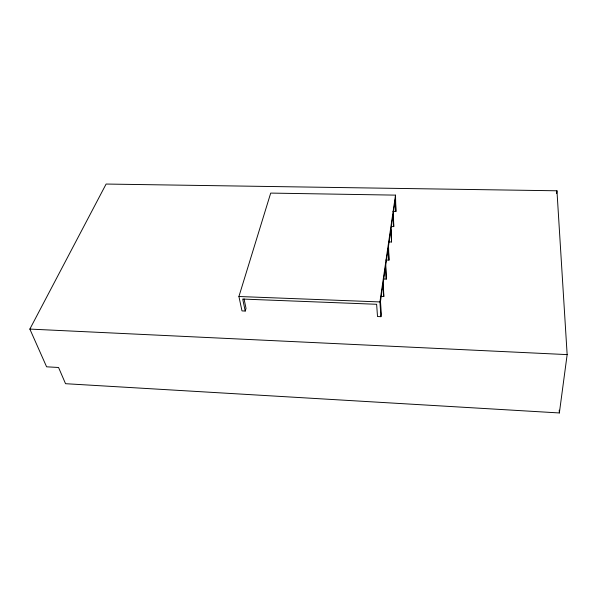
<?xml version="1.0" encoding="UTF-8"?>
<svg xmlns="http://www.w3.org/2000/svg" width="597" height="597" viewBox="0 0 597 597"><rect width="100%" height="100%" fill="white"/><g stroke="black" fill="none" stroke-linecap="round" stroke-linejoin="round"><path stroke-width="0.9" d="M556.665 193.518L556.949 190.786L106.109 184.048L29.85 329.081L46.603 366.812L58.551 367.483L65.543 383.699L559.359 412.952L567.15 354.611L556.949 190.786M392.878 211.398L395.908 211.457L395.505 195.129L270.702 193.092L238.919 296.508L241.994 310.91L245.225 311.044L242.71 299.06L376.632 304.283L377.513 316.537L380.931 316.679L381.326 313.895L380.483 301.41L383.005 284.082L383.796 296.545L380.453 296.418M383.796 296.545L383.274 282.224L385.535 266.672L386.281 279.105L383.819 279.023M386.281 279.105L385.796 264.889L388.289 247.74L388.983 260.128L385.766 260.031M388.983 260.128L388.535 246.031L390.916 229.636L391.565 241.972L389.207 241.912M391.565 241.972L391.154 228.002L393.139 214.323L393.751 226.606L391.438 226.554M393.751 226.606L393.371 212.756L395.333 199.226L395.908 211.457M380.931 316.679L379.931 301.925L395.505 195.129M245.225 311.044L246.024 308.358L244.061 298.948M238.919 296.508L379.931 301.925M29.85 329.081L567.15 354.611M559.217 410.154L559.359 412.952"/></g></svg>
